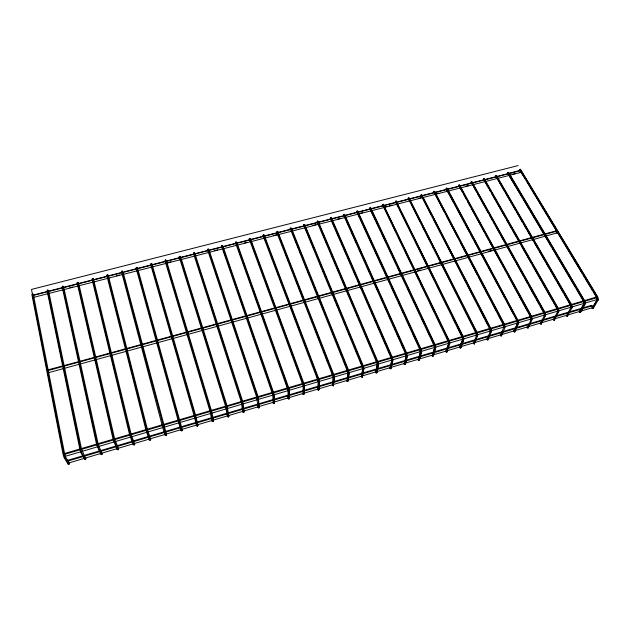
<?xml version="1.0" encoding="UTF-8"?>
<svg xmlns="http://www.w3.org/2000/svg" width="630" height="630" viewBox="0 0 630 630"><rect width="100%" height="100%" fill="white"/><g stroke="black" fill="none" stroke-linecap="round" stroke-linejoin="round"><path stroke-width="0.94" d="M288.052 398.632L288.06 391.293L287.422 388.576L235.384 242.479L235.998 241.92L236.683 242.148L288.847 388.159L289.485 390.876L289.406 398.727L288.422 399.026L288.099 398.128M288.981 399.066L289.005 391.663L288.178 388.167L235.998 241.92M404.09 364.203L406.027 356.501L405.507 353.824L343.413 214.861L344.067 214.294L344.649 214.546L406.846 353.43L407.366 356.1L405.405 364.298L404.468 364.573L404.09 363.715L405.98 357.454M389.939 368.4L391.647 360.738L391.112 358.06L330.214 218.232L330.868 217.673L331.459 217.917L392.466 357.659L393.002 360.336L390.868 368.81L389.939 368.4L390.348 367.597M476.39 335.743L475.933 333.097L408.145 198.308L408.823 197.749L477.233 332.719L477.682 335.357L474.28 344.043L473.335 343.177L474.626 343.271L474.28 344.043M477.359 336.073L476.776 332.671L408.823 197.749M375.693 372.629L377.173 365.006L376.622 362.329L316.937 221.626L317.575 221.067L318.182 221.311L377.984 361.927L378.536 364.605L377.023 372.724L376.071 372.999L375.708 372.141L377.52 363.416M490.164 331.679L489.731 329.041L420.848 195.064L421.525 194.505L491.014 328.663L491.455 331.301L487.848 340.011L486.919 339.617L487.258 338.853M491.14 332.002L490.573 328.616L421.525 194.505M302.928 394.223L303.188 386.836L302.558 384.119L249.196 238.943L249.819 238.384L250.488 238.62L303.975 383.702L304.597 386.418L303.849 394.648L302.928 394.223L303.384 393.388M303.849 394.648L304.125 387.198L303.321 383.709L249.819 238.384M361.344 376.882L362.589 369.314L362.022 366.621L303.565 225.044L304.203 224.485L304.818 224.729L363.392 366.219L363.959 368.904L362.274 377.299L361.344 376.882L361.77 376.071M503.85 327.639L503.417 325.009L433.708 191.504L434.542 191.292L504.701 324.639L505.126 327.261M504.189 326.096L500.393 335.625L500.787 335.979L501.677 335.711L501.259 334.892M346.902 381.174L347.902 373.645L347.319 370.952L290.107 228.485L290.737 227.926L291.375 228.162L348.705 370.542L349.28 373.236L347.823 381.591L346.902 381.174L347.327 380.355M519.845 172.384L520.687 172.478L519.955 170.321L509.111 173.321M518.411 323.954L517.884 320.583L446.694 188.071L446.103 188.874L450.198 195.804M332.349 385.489L333.105 378.008L332.506 375.307L276.562 231.95L277.192 231.391L277.83 231.627L333.9 374.897L334.491 377.598L333.27 385.914L332.349 385.489L332.979 382.812M318.205 388.088L318.465 384.394M319.064 389.434L318.615 390.261L317.685 389.844L318.197 382.402L317.591 379.701L262.923 235.439L263.553 234.88L264.206 235.108L318.993 379.284L319.599 381.993L319.064 389.434L318.693 389.049M530.925 319.654L530.523 317.04L458.719 185.11L459.538 184.905L531.783 316.662L532.185 319.284M318.615 390.261L319.142 382.764L318.363 379.284L263.553 234.88M544.328 315.701L543.934 313.086L471.106 181.944L471.925 181.739L545.186 312.724L545.58 315.331L541.194 324.174L540.666 324.135L540.225 323.34L541.099 323.08M545.304 316.016L544.808 312.653L471.547 181.724M555.841 231.769L556.337 230.659L557.125 232.935L556.164 232.706M557.637 311.779L557.259 309.173L483.415 178.802L484.226 178.589L558.503 308.802L558.873 311.409L554.305 320.284L553.778 320.245L553.329 319.449L554.195 319.19M558.613 312.094L558.133 308.739L483.856 178.573M273.073 403.082L272.822 395.79L272.168 393.065L221.469 246.039L222.083 245.472L222.784 245.7L273.601 392.64L274.255 395.364L274.436 403.176L273.436 403.476L273.129 402.57M333.262 380.024L333.451 376.401M333.27 385.914L334.05 378.37L333.286 374.889L277.192 231.391M570.851 307.881L570.481 305.274L495.645 175.675L496.456 175.463L571.717 304.912L572.087 307.511L567.331 316.418L566.354 315.583L567.614 315.677L567.331 316.418M571.835 308.188L571.363 304.841L496.094 175.447M257.985 407.555L256.804 397.585L207.475 249.614L208.073 249.055L208.79 249.275L258.245 397.16L259.355 407.657L258.347 407.949L258.048 407.043M584.215 303.337L583.963 301.486M242.794 412.067L241.321 402.137L193.379 253.221L193.977 252.654L194.702 252.882L242.778 401.712L244.157 412.162L243.148 412.461L242.857 411.548M591.042 306.274L591.625 305.267L592.554 306.826L592.184 308.385L593.444 308.472L592.452 307.653L529.326 326.371M597.996 300.471L597.563 297.132L520.333 169.257L519.884 169.478L519.679 170.061L525.609 179.314M227.485 416.611L225.729 406.728L179.188 256.843L179.778 256.284L180.519 256.505L227.194 406.295L228.855 416.706L227.839 417.013L227.548 416.084M347.831 376.614L348.083 374.748M347.823 381.591L348.847 374L348.106 370.534L290.737 227.926M213.515 420.753L212.979 421.627L212.058 421.187L210.018 411.351L164.903 260.497L165.485 259.938L166.241 260.151L211.499 410.917L213.515 420.753L213.161 420.352M212.058 421.187L212.137 420.659M197.985 425.36L197.45 426.242L196.529 425.801L194.19 416.013L150.515 264.175L151.098 263.616L151.869 263.828L195.678 415.572L197.985 425.36L197.639 424.959M196.529 425.801L197.064 424.919M182.346 430.006L181.794 430.888L180.873 430.44L136.033 267.876L136.615 267.317L137.395 267.53L182.346 430.006L181.999 429.597M180.873 430.44L180.96 429.904M362.234 373.251L362.541 371.369M362.274 377.299L363.541 369.66L362.817 366.203L304.203 224.485M166.588 434.684L166.029 435.574L165.107 435.117L162.603 427.03L121.456 271.601L122.031 271.042L122.826 271.254L166.588 434.684L166.249 434.275M165.107 435.117L165.202 434.582M150.712 439.394L150.137 440.291L149.223 439.834L145.979 430.195L106.777 275.357L107.344 274.798L108.163 275.003L147.499 429.747L150.712 439.394L150.373 438.976M149.223 439.834L149.798 438.937M134.726 444.134L134.135 445.04L133.213 444.583L129.662 434.999L92.004 279.137L92.555 278.57L93.39 278.783L131.19 434.55L134.726 444.134L133.804 443.685M376.622 373.039L378.126 365.361L377.417 361.904L317.575 221.067M117.093 449.371L113.219 439.842L77.12 282.941L77.671 282.382L78.522 282.579L114.762 439.386L118.605 448.922L118.007 449.828L117.093 449.371L117.692 448.458M100.847 454.191L96.65 444.717L62.134 286.768L62.685 286.209L63.543 286.414L98.209 444.252L102.257 454.293L101.178 454.616L100.957 453.639M84.475 459.049L80.813 452.427L79.955 449.631L47.045 290.627L47.589 290.068L48.463 290.265L81.522 449.166L85.893 459.152L84.806 459.475L84.593 458.49M390.561 366.644L391.994 359.147M390.868 368.81L392.608 361.084L391.923 357.643L330.868 217.673M69.528 463.483L68.891 464.412L67.977 463.948L64.008 457.388L63.126 454.577L31.854 294.509L32.39 293.95L33.28 294.147L64.709 454.112L65.591 456.915L69.528 463.483L69.206 463.058M67.977 463.948L68.111 463.381M405.019 364.613L406.988 356.84L406.319 353.406L344.067 214.294M418.131 360.037L420.297 352.288L419.793 349.618L356.525 211.507L357.186 210.948L357.753 211.192L421.123 349.233L421.635 351.894L419.06 360.439L418.131 360.037L418.517 359.242M418.761 358.383L420.43 352.406M419.06 360.439L421.265 352.627L420.612 349.201L357.186 210.948M432.085 355.895L434.472 348.106L433.976 345.445L369.558 208.176L370.219 207.616L370.771 207.868L435.298 345.059L435.795 347.713L433.015 356.296L432.085 355.895L432.456 355.107M432.723 354.249L434.306 349.099M433.015 356.296L435.44 348.445L434.802 345.027L370.219 207.616M93.39 278.783L92.831 279.342M445.938 351.784L448.544 343.956L448.064 341.302L382.505 204.868L383.166 204.309L449.379 340.917L449.859 343.57L446.867 352.186L446.323 352.146L445.93 351.312L448.891 343.232M459.695 347.705L462.514 339.838L462.05 337.184L395.364 201.576L396.034 201.017L463.357 336.806L463.822 339.452L460.995 347.791L460.081 348.059L459.68 347.232L462.853 339.121M460.624 348.099L463.483 340.168L462.885 336.759L396.034 201.017M473.351 343.649L476.713 335.034M137.395 267.53L136.82 268.089M151.869 263.828L151.287 264.387M486.919 339.617L490.479 330.97M501.322 336.01L504.827 327.97L504.276 324.584L434.149 191.276M515.025 331.278L514.702 332.041L513.773 331.648L517.726 322.938M513.773 331.648L517.435 323.631L517.017 321.009L446.009 188.63M514.702 332.041L518.703 323.261M208.79 249.275L208.184 249.842L207.475 249.614M528.31 327.34L527.995 328.096L527.066 327.71C529.539 322.891 533.823 317.52 528.57 312.803M527.995 328.096L531.909 319.977L531.389 316.606L459.16 184.889M540.264 323.788L544.596 315.016L544.32 313.149M250.488 238.62L249.196 238.943M553.376 319.898L557.897 311.094M264.206 235.108L262.923 235.439M566.401 316.032L571.103 307.204M277.83 231.627L277.2 232.186M522.467 197.647L507.607 173.148L507.804 172.565L508.607 172.36L584.845 301.053L585.199 303.644L580.6 312.283L579.742 312.535L579.285 311.748L583.758 304.148M579.332 312.197L583.978 304.007L583.624 301.408L507.544 172.904M580.261 312.575L584.963 304.314L584.506 300.975L508.245 172.344M304.818 224.729L303.565 225.044M592.452 307.653L596.76 300.313M592.184 308.385L597.012 300.163L596.673 297.573L519.616 169.809M593.113 308.755L598.232 299.801L597.886 297.21L520.333 169.257M331.459 217.917L330.214 218.232M383.709 204.561L382.505 204.868M396.569 201.269L395.364 201.576M434.645 191.536L433.464 191.835M446.93 188.669L446.694 188.071M472.004 181.983L470.854 182.283M496.527 175.715L495.385 176.006M554.305 320.284L554.605 319.536M541.194 324.174L541.501 323.426M527.381 326.954L527.066 327.71M487.848 340.011L487.793 338.893M446.867 352.186L446.843 351.036M211.822 420.541L68.615 463.019L68.292 462.207L68.001 461.05L567.701 313.094M569.583 312.535L580.899 309.188M582.781 308.629L592.208 305.841M213.712 419.982L486.935 338.948M488.817 338.389L500.126 335.034M502.008 334.475L527.444 326.931M113.172 439.252L63.976 453.671M115.054 438.701L162.194 424.833M164.084 424.281L256.481 397.105M258.363 396.546L376.22 361.88M378.102 361.329L419.588 349.13M421.478 348.571L529.901 316.677M531.783 316.126L596.397 297.077L597.35 298.651L597.24 299.494L519.01 322.56M65.008 454.222L596.996 297.651L593.452 291.777M64.693 456.498L517.128 323.119M68.001 461.05L67.906 460.231L115.188 446.284M117.078 445.725L164.202 431.778M166.084 431.227L211.318 417.84M213.208 417.28L347.036 377.677M348.925 377.118L376.252 369.03M378.142 368.471L474.272 340.027M476.154 339.468L488.408 335.845M490.298 335.286L515.742 327.757M517.624 327.198L568.52 312.141M570.402 311.582L581.718 308.235M583.601 307.676L591.137 305.448M417.588 270.735L420.43 269.947M488.77 251.197L491.62 250.417M557.125 232.935L48.423 372.732L48.352 372.039M78.088 361.785L47.565 369.983M79.986 361.273L94.201 357.375M96.099 356.856L110.321 352.957M112.219 352.438L154.878 340.759M157.728 339.98L244.944 316.087M247.787 315.307L260.119 311.937M262.009 311.417L288.556 304.14M290.454 303.621L317 296.352M318.898 295.832L385.261 277.657M388.104 276.877L400.428 273.499M402.326 272.987L412.752 270.128M415.595 269.349L466.791 255.323M468.688 254.803L504.717 244.936M507.559 244.157L531.263 237.667M533.153 237.148L555.912 230.919M48.589 370.416L556.873 231.139M33.044 295.123L61.606 287.815M63.512 287.327L77.797 283.673M79.703 283.193L92.075 280.019M94.933 279.295L107.313 276.121M109.218 275.641L120.637 272.711M124.449 271.743L193.953 253.953M195.859 253.465L207.286 250.543M210.144 249.811L235.848 243.235M237.754 242.747L275.838 233.005M277.743 232.517L316.78 222.532M318.685 222.043L342.484 215.948M345.342 215.224L369.148 209.129M371.054 208.64L395.805 202.309M397.711 201.82L408.185 199.143M410.091 198.655L471.027 183.062M473.878 182.33L482.446 180.141M484.352 179.652L507.205 173.809M32.91 295.509L520.427 170.73M69.851 287.729L72.718 286.996M116.574 275.751L119.432 275.019M168.053 262.552L170.911 261.82M214.767 250.582L217.626 249.85M244.322 243.007L247.18 242.274M273.877 235.431L276.735 234.699M312.96 225.406L315.827 224.674M337.751 219.059L340.609 218.327M359.675 213.436L362.541 212.704M384.465 207.081L387.324 206.349M389.23 205.86L392.096 205.128M418.785 198.285L421.651 197.552M435.944 193.882L438.811 193.15M465.499 186.307L468.366 185.574M512.214 174.337L515.08 173.604M33.492 297.399L520.687 172.478M518.112 165.588L31.5 289.414L63.764 454.191L64.906 457.805L68.891 464.412M77.962 283.146L77.12 282.941M107.596 275.562L106.777 275.357M179.928 257.064L179.188 256.843M222.169 246.259L221.469 246.039M236.069 242.707L235.384 242.479M290.737 228.729L290.107 228.485M458.939 185.708L458.467 185.448M483.604 179.4L483.155 179.133M579.616 311.464L580.135 311.496M514.096 330.892L514.623 330.931M404.484 363.4L405.027 363.439M376.11 371.818L377.031 372.228M101.454 453.277L102.375 453.734M85.097 458.128L86.011 458.593M228.572 415.784L228.926 416.186M118.275 448.505L118.605 448.922M356.525 211.507L359.541 217.09M526.617 180.991L528.137 183.511M529.153 185.189L553.959 226.312M554.975 227.989L582.317 273.31M583.325 274.987L584.845 277.507M585.861 279.184L589.908 285.902M590.924 287.579L592.444 290.091M67.638 461.388L68.615 463.019M523.467 199.34L526.963 205.246M527.964 206.939L529.468 209.467M530.468 211.16L536.965 222.13M537.965 223.823L548.966 242.393M549.966 244.078L551.463 246.614M552.463 248.299L565.96 271.097M566.961 272.782L575.466 287.13M576.466 288.823L577.962 291.351M578.962 293.044L583.467 300.644M369.558 208.176L375.96 220.886M495.826 176.274L504.213 190.709M505.205 192.41L515.568 210.239M516.553 211.94L522.475 222.13M523.459 223.823L526.916 229.769M527.901 231.47L533.823 241.66M534.815 243.361L538.264 249.299M539.256 251L545.178 261.19M546.163 262.891L549.62 268.837M550.604 270.53L552.085 273.081M553.069 274.774L556.526 280.72M557.511 282.421L560.968 288.367M561.952 290.06L563.433 292.611M564.425 294.305L567.874 300.25M568.866 301.951L570.347 304.495M484.092 180.251L488.478 187.937M489.447 189.646L490.423 191.355M491.4 193.064L505.52 217.838M506.496 219.547L511.851 228.942M512.828 230.651L516.23 236.628M517.206 238.337L520.616 244.314M521.593 246.023L526.948 255.426M527.916 257.135L531.326 263.112M532.303 264.82L542.044 281.901M543.013 283.61L552.754 300.691M553.731 302.4L554.699 304.109M555.676 305.818L557.14 308.385M471.311 182.542L472.744 185.102M473.697 186.811L476.563 191.929M477.516 193.638L488.494 213.279M489.447 214.98L492.306 220.106M493.258 221.815L494.219 223.516M495.172 225.225L504.236 241.448M505.189 243.156L506.142 244.857M507.103 246.566L515.687 261.93M516.639 263.639L521.892 273.034M522.845 274.735L523.798 276.444M524.759 278.153L527.617 283.272M528.57 284.981L535.728 297.785M536.681 299.494L539.548 304.613M540.501 306.322L543.367 311.448M85.389 459.514L81.719 452.844L80.601 449.237L47.589 290.068M459.884 187.425L462.703 192.575M463.648 194.292L466.468 199.45M467.405 201.167L470.232 206.317M471.169 208.034L484.816 232.935M485.754 234.659L488.581 239.809M489.518 241.526L492.345 246.677M493.282 248.393L499.873 260.418M500.811 262.135L501.756 263.852M502.693 265.569L503.638 267.285M504.575 269.002L505.52 270.727M508.339 275.877L509.276 277.594M510.221 279.31L521.979 300.778M522.924 302.495L527.625 311.086M447.174 188.331L518.774 322.08M451.127 197.529L453.907 202.71M454.836 204.443L455.766 206.167M456.687 207.9L464.57 222.587M465.499 224.311L469.673 232.084M470.602 233.817L473.382 238.998M474.311 240.723L487.289 264.915M488.219 266.64L496.101 281.327M497.031 283.059L501.204 290.832M502.134 292.556L504.913 297.738M507.229 302.061L510.009 307.243M510.938 308.976L513.718 314.157M516.041 318.473L517.427 321.064M433.96 192.095L444.465 212.082M446.749 216.429L457.711 237.289M460.451 242.503L470.956 262.489M471.87 264.23L477.808 275.53M478.721 277.263L484.202 287.697M485.116 289.43L491.053 300.731M491.967 302.471L496.078 310.291M498.362 314.638L503.842 325.064M422.698 197.946L431.251 214.554M433.495 218.925L440.693 232.919M441.591 234.667L443.843 239.038M444.741 240.786L453.285 257.394M455.537 261.765L456.435 263.513M457.333 265.269L462.727 275.759M463.633 277.507L465.877 281.878M468.129 286.248L475.327 300.242M477.572 304.613L478.469 306.361M479.375 308.109L484.769 318.599M485.667 320.347L487.919 324.718M410.421 202.065L408.145 198.308M411.303 203.805L416.139 213.42M417.021 215.169L420.541 222.162M422.738 226.532L424.935 230.903M427.132 235.266L429.337 239.636M432.849 246.629L433.731 248.377M438.567 257.993L439.449 259.741M440.331 261.489L457.041 294.69M457.923 296.439L462.759 306.054M463.641 307.802L467.153 314.795M468.035 316.543L471.555 323.529M473.752 327.899L475.949 332.27M101.761 454.655L98.398 447.914L97.311 444.323L62.685 286.209M396.325 202.71L398.491 207.105M399.357 208.861L408.012 226.446M410.169 230.848L412.335 235.242M415.792 242.274L419.257 249.307M420.123 251.063L427.479 266.01M430.936 273.05L434.401 280.082M436.558 284.476L446.512 304.7M447.379 306.456L448.245 308.212M453.002 317.882L455.167 322.284M457.325 326.679L462.514 337.231M383.166 204.309L448.891 340.877L449.513 344.295M383.048 205.12L391.553 222.807M392.403 224.579L395.38 230.769M398.782 237.849L403.035 246.692M405.161 251.118L407.287 255.536M408.138 257.308L411.114 263.498M414.516 270.577L418.777 279.421M420.903 283.846L424.305 290.918M425.155 292.69L426.856 296.226M430.259 303.306L434.511 312.149M436.637 316.575L441.74 327.19M447.269 338.688L448.119 340.452M376.803 222.666L380.977 231.564M381.811 233.344L385.993 242.243M388.088 246.692L391.01 252.921M393.096 257.371L396.026 263.6M398.113 268.057L399.79 271.617M403.129 278.736L404.799 282.295M408.145 289.414L414.414 302.762M415.249 304.542L419.43 313.441M421.517 317.89L424.447 324.119M426.534 328.569L429.463 334.798M431.55 339.255L434.48 345.484M360.36 218.87L366.479 232.218M367.29 233.998L370.149 240.227M370.96 241.999L373.409 247.338M374.22 249.118L377.079 255.347M377.898 257.127L380.339 262.466M381.158 264.246L382.788 267.805M384.828 272.255L387.277 277.586M388.088 279.366L389.718 282.925M391.758 287.375L394.207 292.714M395.026 294.493L396.656 298.053M398.695 302.502L401.137 307.834M401.956 309.613L403.586 313.173M405.626 317.622L408.075 322.962M408.886 324.741L410.516 328.301M412.555 332.75L415.005 338.089M415.824 339.869L417.454 343.421M118.007 449.828L113.888 439.449L77.671 282.382M343.996 215.106L345.594 218.689M346.398 220.476L348.8 225.847M351.603 232.116L353.202 235.691M354.005 237.486L356.407 242.857M358.407 247.33L362.006 255.386M362.809 257.174L364.006 259.859M367.211 267.025L369.613 272.396M371.613 276.869L372.81 279.555M373.614 281.342L375.212 284.925M376.016 286.713L377.22 289.398M381.221 298.352L382.82 301.935M384.82 306.408L386.025 309.094M386.82 310.881L387.623 312.677M388.828 315.362L390.427 318.938M392.427 323.418L393.624 326.104M394.427 327.891L396.026 331.474M396.829 333.262L399.231 338.633M402.034 344.901L403.633 348.484M330.813 218.476L332.38 222.083M333.168 223.878L334.341 226.58M336.31 231.084L340.625 240.991M341.413 242.794L342.586 245.495M343.374 247.299L346.909 255.402M347.689 257.205L348.87 259.906M349.658 261.71L350.438 263.513M351.619 266.214L353.186 269.813M353.973 271.617L355.147 274.318M357.895 280.626L358.683 282.429M360.258 286.028L361.431 288.729M365.361 297.738L367.715 303.14M368.495 304.944L369.676 307.645M371.637 312.149L372.818 314.85M374.779 319.355L375.96 322.056M377.921 326.56L379.102 329.262M381.851 335.562L383.418 339.168M384.205 340.972L385.379 343.673M388.127 349.973L389.702 353.58M390.482 355.383L391.663 358.084M321.363 230.879L322.127 232.675M323.277 235.376L326.718 243.479M332.065 256.087L332.829 257.891M333.979 260.592L336.27 265.994M337.042 267.797L338.184 270.498M340.861 276.798L341.625 278.602M342.775 281.303L345.067 286.705M345.831 288.509L346.98 291.21M347.744 293.005L348.894 295.706M351.564 302.014L352.335 303.81M354.627 309.22L355.777 311.921M356.541 313.716L357.683 316.418M358.446 318.221L359.596 320.922M365.329 334.428L366.479 337.129M367.243 338.932L368.392 341.633M369.156 343.437L370.306 346.138M376.039 359.643L377.181 362.344M306.054 229.816L309.802 238.88M310.551 240.691L311.669 243.408M312.417 245.22L313.543 247.936M319.536 262.434L321.78 267.876M322.529 269.687L323.655 272.404M324.403 274.215L325.529 276.932M331.892 292.336L333.766 296.864M334.514 298.683L335.64 301.4M336.389 303.211L337.515 305.928M339.011 309.55L339.759 311.362M343.878 321.332L345.004 324.048M346.5 327.671L347.626 330.396M348.374 332.207L349.493 334.924M350.997 338.546L351.745 340.357M355.863 350.327L356.982 353.044M360.352 361.195L361.478 363.919M294.769 238.754L296.604 243.314M297.336 245.133L298.431 247.873M299.904 251.52L300.998 254.252M304.298 262.458L307.227 269.75M307.96 271.577L309.795 276.137M310.527 277.956L311.63 280.697M313.094 284.343L314.197 287.075M319.323 299.841L321.158 304.4M321.891 306.227L322.993 308.96M324.458 312.606L325.56 315.339M333.254 334.491L334.357 337.223M337.656 345.429L338.751 348.162M340.216 351.808L341.318 354.548M343.885 360.927L345.712 365.487M346.453 367.314L347.547 370.046M134.135 445.04L130.339 434.606L92.555 278.57M68.064 460.231L68.386 461.034M281.476 243.125L282.547 245.857M284.681 251.331L286.461 255.89M287.178 257.709L288.957 262.269M290.383 265.915L292.162 270.475M293.588 274.121L294.659 276.853M296.076 280.5L297.147 283.24M299.289 288.705L300.352 291.446M301.778 295.092L302.849 297.825M307.479 309.676L308.543 312.409M311.748 320.615L312.819 323.348M314.961 328.821L316.74 333.38M317.449 335.199L319.229 339.759M320.654 343.405L321.725 346.138M323.859 351.611L324.93 354.343M326.356 357.99L327.419 360.722M332.049 372.574L333.12 375.315M264.624 238.423L265.671 241.172M268.451 248.511L269.498 251.268M271.585 256.772L272.632 259.521M277.153 271.451L278.893 276.034M280.287 279.704L282.72 286.122M284.114 289.792L285.855 294.383M287.248 298.053L288.989 302.636M291.076 308.141L292.115 310.897M294.21 316.402L295.942 320.985M298.037 326.49L299.077 329.246M301.164 334.75L302.211 337.499M304.991 344.838L306.038 347.587M316.827 376.031L317.874 378.78M253.268 248.409L254.969 253.024M258.363 262.253L259.379 265.025M262.781 274.255L263.797 277.027M267.199 286.256L268.215 289.028M271.609 298.258L272.632 301.03M276.027 310.259L277.05 313.031M280.445 322.261L281.468 325.033M291.659 352.729L292.674 355.501M296.076 364.731L297.769 369.345M301.171 378.575L302.865 383.19M97.847 445.812L98.146 446.638M239.361 251.937L240.345 254.709M242.652 261.174L243.637 263.939M249.567 280.555L251.213 285.169M255.819 298.1L258.127 304.558M262.072 315.638L264.38 322.103M278.539 361.793L280.185 366.408M285.453 381.182L287.752 387.647M150.137 440.291L146.664 429.802L107.344 274.798M222.083 245.472L272.916 392.655L273.767 396.16L274.003 403.515M222.492 247.188L225.382 255.552M234.36 281.563L236.604 288.067M240.778 300.148L243.023 306.652M253.284 336.381L255.528 342.885M259.702 354.958L260.662 357.745M208.073 249.055L257.544 397.176L258.41 400.688L258.914 407.988M216.248 273.995L217.799 278.641M490.164 329.088L490.51 330.128M193.977 252.654L242.062 401.735L243.716 412.5M213.098 312.346L214.003 315.157M220.035 333.853L222.744 342.271M227.572 357.234L229.076 361.911M179.778 256.284L226.461 406.326L228.407 417.052M182.834 266.419L184.291 271.097M220.65 387.993L221.524 390.805M166.029 435.574L122.031 271.042M165.485 259.938L210.735 410.949L212.979 421.627M151.098 263.616L194.898 415.611L197.45 426.242M136.615 267.317L181.794 430.888M500.37 335.16L500.393 335.625M434.818 346.539L434.826 347.382"/></g></svg>
